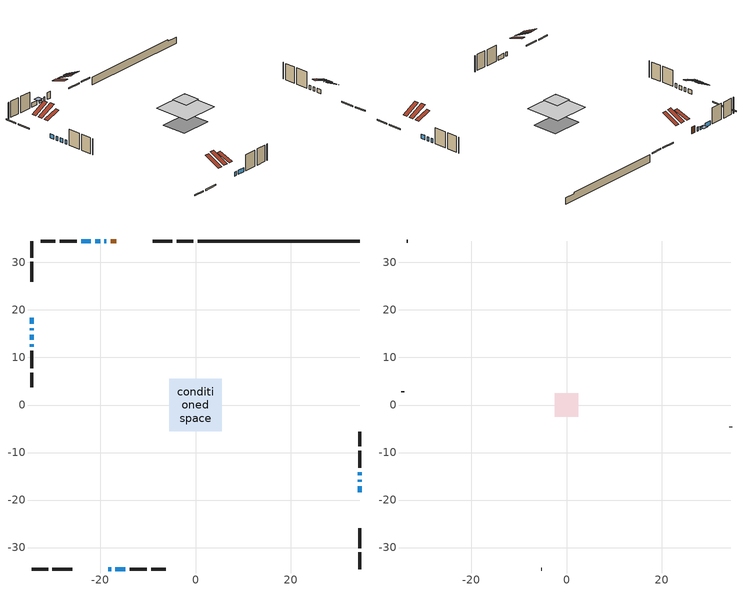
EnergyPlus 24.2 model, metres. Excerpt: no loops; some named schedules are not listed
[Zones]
conditioned space
 floor adiabatic (AdiabaticFloorConstruction): -5.51,-5.51 -5.51,5.51 5.51,5.51 5.51,-5.51 z3.1
 floor foundation (Slab1 construction): -4.71,-3.8 -4.71,3.8 4.71,3.8 4.71,-3.8 z-1.7
 wall outside (RimJoist1 construction): -0.47,34.5 -3.94,34.5 / -34.5,-34.5 -31.03,-34.5 / -34.5,34.5 -34.5,31.03 / 34.5,-34.5 34.5,-31.03 z0.66:0.96
 wall outside (RimJoist2 construction): -4.87,34.5 -9.04,34.5 / -30.1,-34.5 -25.93,-34.5 / -34.5,30.1 -34.5,25.93 / 34.5,-30.1 34.5,-25.93 z0.66:0.96
 wall outside (AdiabaticWallConstruction 1): -16.64,34.5 -17.82,34.5 z0.66:2.69
 wall outside (AdiabaticWallConstruction): -18.74,34.5 -19.16,34.5 / 34.5,-18.33 34.5,-17.07 / -34.5,18.33 -34.5,17.07 / 34.5,-16.15 34.5,-15.68 / -34.5,16.15 -34.5,15.68 / -18.33,-34.5 -17.77,-34.5 / -21.99,34.5 -24,34.5 / 34.5,-14.75 34.5,-14.12 / -16.85,-34.5 -14.75,-34.5 / -34.5,14.75 -34.5,13.7 / -34.5,12.78 -34.5,12.29 z0.66:1.88; -20.09,34.5 -21.06,34.5 z0.66:1.25
 wall outside (Wall1 construction): -24.93,34.5 -28.53,34.5 / -13.82,-34.5 -10.23,-34.5 / -34.5,11.36 -34.5,7.77 / 34.5,-13.19 34.5,-9.6 z0.66:5.54
 wall outside (Wall2 construction): -29.46,34.5 -32.51,34.5 / -9.3,-34.5 -6.24,-34.5 / -34.5,6.84 -34.5,3.78 / 34.5,-8.67 34.5,-5.61 z0.66:5.54
 wall foundation (FoundationWall1 construction): 0.46,34.5,-1.7 0.46,34.5,0.66 31.1,34.5,0.66 31.1,34.5,0.16 34.5,34.5,0.16 34.5,34.5,-1.7
 window (WindowConstruction 7): -18.74,34.5 -19.16,34.5 z0.66:1.88
 window (WindowConstruction 5): 34.5,-18.33 34.5,-17.07 z0.66:1.88
 window (WindowConstruction 6): -34.5,18.33 -34.5,17.07 z0.66:1.88
 window (WindowConstruction 9): -20.09,34.5 -21.06,34.5 z0.66:1.25
 window (WindowConstruction 10): 34.5,-16.14 34.5,-15.68 z0.66:1.88
 window (WindowConstruction 11): -34.5,16.14 -34.5,15.68 z0.66:1.88
 window (WindowConstruction 8): -18.33,-34.5 -17.77,-34.5 z0.66:1.88
 window (WindowConstruction): -21.99,34.5 -24,34.5 z0.66:1.88
 window (WindowConstruction 1): 34.5,-14.75 34.5,-14.12 z0.66:1.88
 window (WindowConstruction 2): -16.84,-34.5 -14.75,-34.5 z0.66:1.88
 window (WindowConstruction 3): -34.5,14.75 -34.5,13.7 z0.66:1.88
 window (WindowConstruction 4): -34.5,12.77 -34.5,12.29 z0.66:1.88
 door (Door): -16.64,34.5 -17.82,34.5 z0.66:2.69
 ceiling adiabatic (AdiabaticFloorConstruction): 5.51,-5.51 5.51,5.51 -5.51,5.51 -5.51,-5.51 z3.1
 roof outside (Roof2 construction): -13.59,34.5,5.54 -13.59,29.59,7.99 -12.22,29.59,7.99 -12.22,34.5,5.54; -21.38,-34.5,5.54 -21.38,-29.59,7.99 -22.76,-29.59,7.99 -22.76,-34.5,5.54; -34.5,21.38,5.54 -29.59,21.38,7.99 -29.59,22.76,7.99 -34.5,22.76,5.54; 34.5,-21.38,5.54 29.59,-21.38,7.99 29.59,-22.76,7.99 34.5,-22.76,5.54
attic - vented
 floor to conditioned space (Floor1 construction Reversed): -2.49,-2.49 -2.49,2.49 2.49,2.49 2.49,-2.49 z5.54
 floor to conditioned space (Floor2 construction Reversed): -2.33,-2.33 -2.33,2.33 2.33,2.33 2.33,-2.33 z5.54
 wall outside (Wall3 construction): -33.44,34.5 -33.58,34.5 / -5.31,-34.5 -5.18,-34.5 / -34.5,2.85 -34.5,2.72 / 34.5,-4.68 34.5,-4.55 z0.66:5.54
 roof outside (Roof1 construction): -11.29,34.5,5.54 -11.29,29.8,7.89 -9.97,29.8,7.89 -9.97,34.5,5.54; -23.69,-34.5,5.54 -23.69,-29.8,7.89 -25,-29.8,7.89 -25,-34.5,5.54; -34.5,23.69,5.54 -29.8,23.69,7.89 -29.8,25,7.89 -34.5,25,5.54; 34.5,-23.69,5.54 29.8,-23.69,7.89 29.8,-25,7.89 34.5,-25,5.54
 roof outside (Roof3 construction): -15.71,34.5,5.54 -15.71,29.97,7.05 -14.52,29.97,7.05 -14.52,34.5,5.54; -19.26,-34.5,5.54 -19.26,-29.97,7.05 -20.46,-29.97,7.05 -20.46,-34.5,5.54; -34.5,19.26,5.54 -29.97,19.26,7.05 -29.97,20.46,7.05 -34.5,20.46,5.54; 34.5,-19.26,5.54 29.97,-19.26,7.05 29.97,-20.46,7.05 34.5,-20.46,5.54
shading: -21.38,34.5 -19.77,34.5 -19.77,36.03 -21.38,36.03 z1.57
[Building]
Building 1: Terrain=Suburbs
[Site:Location]
Mont Joli AP_QC: Latitude {deg}=48.61; Longitude {deg}=-68.21; Time Zone {hr}=-5; Elevation {m}=52; Keep Site Location Information=Yes
[Site:GroundTemperature:Shallow]
-0.843868, -3.04892, -3.2255, -2.1791, 2.02165, 6.20283, 9.82768, 12.1239, 12.319, 10.4514, 6.91898, 2.86606
[Site:WaterMainsTemperature]
Calculation Method=Schedule; Temperature Schedule=mains temperature schedule
[Material] Roughness=Rough; Thermal Absorptance=0.9
Name | Thickness {m} | Conductivity {W/m-K} | Density {kg/m3} | Specific Heat {J/kg-K} | Solar Absorptance | Visible Absorptance
asphalt or fiberglass shingles | 0.00635 | 0.162714 | 1121.4 | 1465.45 | 0.4 | 0.4
ceiling loosefill ins | 0.254 | 0.0480833 | 16.02 | 1046.75 | 0.7 | 0.7
ceiling loosefill ins 1 | 0.0846667 | 0.0480833 | 16.02 | 1046.75 | 0.7 | 0.7
ceiling stud and cavity | 0.1397 | 0.168444 | 65.682 | 1177.47 | 0.7 | 0.7
ceiling stud and cavity 1 | 0.1397 | 0.0918254 | 65.682 | 1177.47 | 0.7 | 0.7
concrete 4.0 in. | 0.1016 | 1.803125 | 2242.8 | 837.4 | 0.7 | 0.7
concrete 8.0 in. | 0.2032 | 1.803125 | 2242.8 | 837.4 | 0.7 | 0.7
door material | 0.04445 | 0.0451087 | 512.64 | 1214.23 | 0.7 | 0.7
exterior vertical ins | 0.0274873 | 0.029427 | 32.04 | 1214.23 | 0.7 | 0.7
floor covering | 0.0127 | 0.0433444 | 54.468 | 1339.84 | 0.6 | 0.6
floor rigid ins; wall rigid ins 1 | 0.512978 | 0.029427 | 32.04 | 1214.23 | 0.7 | 0.7
floor stud and cavity | 0.1397 | 1.75129 | 37.0049 | 1207.88 | 0.7 | 0.7
furniture material conditioned space 1 | 0.1524 | 0.115458 | 640.8 | 1214.23 | 0.6 | 0.6
gypsum board | 0.0127 | 0.160291 | 801 | 837.4 | 0.6 | 0.6
gypsum board 1 | 0.0127 | 0.160291 | 801 | 837.4 | 0.7 | 0.7
osb sheathing 0.5 in. | 0.0127 | 0.115458 | 512.64 | 1214.23 | 0.7 | 0.7
osb sheathing 0.75 in. | 0.01905 | 0.115458 | 512.64 | 1214.23 | 0.7 | 0.7
osb sheathing 2.0 in. | 0.0508 | 0.115458 | 512.64 | 1214.23 | 0.7 | 0.7
rim joist rigid ins; roof rigid ins; wall rigid ins | 0.051816 | 0.029427 | 32.04 | 1214.23 | 0.7 | 0.7
rim joist stud and cavity | 0.0508 | 0.648972 | 50.32683 | 1063.81 | 0.6 | 0.6
rim joist stud and cavity 1 | 0.0508 | 0.0502106 | 125.044 | 1163.47 | 0.6 | 0.6
roof stud and cavity | 0.2032 | 0.190391 | 78.34581 | 1123.46 | 0.7 | 0.7
wall stud and cavity | 0.1397 | 0.121685 | 139.0536 | 1170.24 | 0.7 | 0.7
wall stud and cavity 1 | 0.1397 | 0.124551 | 139.0536 | 1170.24 | 0.7 | 0.7
wall stud and cavity 2 | 0.0889 | 6.1454 | 50.32683 | 1063.81 | 0.6 | 0.6
wall stud and cavity 3 | 0.0889 | 0.380278 | 52.3479 | 1209.89 | 0.7 | 0.7
wall stud and cavity 4 | 0.0889 | 0.391764 | 83.0341 | 1211.67 | 0.7 | 0.7
wood siding | 0.0254 | 0.102417 | 544.68 | 1172.36 | 0.4 | 0.4
wood siding 1 | 0.00254 | 0.102417 | 544.68 | 1172.36 | 0.4 | 0.4
wood siding 2; wood siding 3; wood siding 4 | 0.0254 | 0.102417 | 544.68 | 1172.36 | 0.7 | 0.7
[WindowMaterial:SimpleGlazingSystem]
Name | U-Factor {W/m2-K} | Solar Heat Gain Coefficient
WindowMaterial | 1.78062 | 0.38
WindowMaterial 1 | 2.97187 | 0.55
WindowMaterial 2 | 2.94631 | 0.59
WindowMaterial 3 | 2.99003 | 0.51
WindowMaterial 4 | 6.76988 | 0.73
WindowMaterial 5 | 6.72446 | 0.74
WindowMaterial 6 | 3.03659 | 0.46
[Construction]
AdiabaticFloorConstruction: floor stud and cavity, floor rigid ins, osb sheathing 0.75 in., floor covering
AdiabaticWallConstruction: wood siding 3, wall rigid ins 1, wall stud and cavity 3, gypsum board
AdiabaticWallConstruction 1: wood siding 4, wall rigid ins 1, wall stud and cavity 3, gypsum board
Door: door material
Floor1 construction Reversed: gypsum board, ceiling stud and cavity, ceiling loosefill ins
Floor2 construction Reversed: gypsum board, ceiling stud and cavity 1, ceiling loosefill ins 1
FoundationWall1 construction: concrete 8.0 in., gypsum board 1
furniture construction conditioned space 1: furniture material conditioned space 1
PartitionWallConstruction: gypsum board, wall stud and cavity 4, gypsum board
RimJoist1 construction: wood siding 2, rim joist stud and cavity
RimJoist2 construction: wood siding 2, rim joist rigid ins, osb sheathing 2.0 in., rim joist stud and cavity 1
Roof1 construction; Roof3 construction: asphalt or fiberglass shingles
Roof2 construction: asphalt or fiberglass shingles, roof rigid ins, osb sheathing 0.75 in., roof stud and cavity, gypsum board
Slab1 construction: concrete 4.0 in.
Wall1 construction: wood siding, wall rigid ins, osb sheathing 0.5 in., wall stud and cavity, gypsum board
Wall2 construction: wood siding, wall rigid ins, osb sheathing 0.5 in., wall stud and cavity 1, gypsum board
Wall3 construction: wood siding 1, wall stud and cavity 2
WindowConstruction: WindowMaterial
WindowConstruction 1; WindowConstruction 5; WindowConstruction 6: WindowMaterial 1
WindowConstruction 10; WindowConstruction 11; WindowConstruction 9: WindowMaterial 6
WindowConstruction 2; WindowConstruction 3: WindowMaterial 2
WindowConstruction 4: WindowMaterial 3
WindowConstruction 7: WindowMaterial 4
WindowConstruction 8: WindowMaterial 5
[Zone] Multiplier=1; Part of Total Floor Area=Yes
Name | Volume {m3}
attic - vented | 20.2934
conditioned space | 450.4
[Space]
Name | Zone | Volume {m3}
attic - vented 1 | attic - vented | 20.2934
conditioned space 1 | conditioned space | 450.4
[ZoneInfiltration:EffectiveLeakageArea]
infil attic - vented 1: Zone or Space=attic - vented 1; Schedule=Always On Discrete; Effective Air Leakage Area {cm2}=1615.65; Stack Coefficient=0.000502812; Wind Coefficient=1.51504e-05
[ZoneMixing]
whole house fan mix: Zone or Space=attic - vented; Schedule=Always On Continuous; Design Flow Rate Calculation Method=Flow/Zone; Design Flow Rate {m3/s}=0; Source Zone or Space=conditioned space
[SurfaceProperty:ExposedFoundationPerimeter]
Slab1: Exposed Perimeter Calculation Method=TotalExposedPerimeter; Total Exposed Perimeter {m}=34.046
[InternalMass] Zone or ZoneList=conditioned space; Space or SpaceList=conditioned space 1
Name | Construction | Surface Area {m2}
furniture mass conditioned space 1 | furniture construction conditioned space 1 | 77.2442
partition wall mass | PartitionWallConstruction | 193.11
[Lights]
interior lighting: Zone or ZoneList or Space or SpaceList=conditioned space 1; Schedule=interior lighting schedule; Design Level Calculation Method=LightingLevel; Lighting Level {W}=343.2; Return Air Fraction=0; Fraction Radiant=0.6; Fraction Visible=0.2; Fraction Replaceable=1
[People]
occupants: Zone or ZoneList or Space or SpaceList=conditioned space 1; Number of People Schedule=occupants schedule; Number of People Calculation Method=People; Number of People=3; Fraction Radiant=0.314171; Sensible Heat Fraction=0.56303; Activity Level Schedule=occupants activity schedule; Carbon Dioxide Generation Rate {m3/s-W}=0; Enable ASHRAE 55 Comfort Warnings=No; Mean Radiant Temperature Calculation Type=EnclosureAveraged
[ElectricEquipment] Zone or ZoneList or Space or SpaceList=conditioned space 1; Design Level Calculation Method=EquipmentLevel
Name | Schedule | Design Level {W} | Fraction Latent | Fraction Radiant | Fraction Lost
clothes dryer | clothes dryer schedule | 140.772 | 0.015 | 0.081 | 0.85
clothes washer | clothes washer schedule | 32.1985 | 0.03 | 0.162 | 0.7
cooking range | cooking range schedule | 215.147 | 0.08 | 0.432 | 0.2
dishwasher | dishwasher schedule | 66.8632 | 0.3 | 0.18 | 0.4
fridge | fridge schedule | 72.9452 | 0 | 0.6 | 0
mech vent bath fan 0 | mech vent bath fan 0 schedule | 1.8 | 0 | 0 | 1
mech vent house fan | mech vent house fan schedule | 0 | 0 | 0 | 1
mech vent house fan cfis | mech vent house fan cfis schedule | 0 | 0 | 0 | 0
mech vent range fan 0 | mech vent range fan 0 schedule | 2.7 | 0 | 0 | 1
misc plug loads | misc plug loads schedule | 494.7 | 0.045 | 0.513 | 0.1
whole house fan | Always On Discrete | 0 | 0 | 0 | 1
[OtherEquipment] Zone or ZoneList or Space or SpaceList=conditioned space 1; Design Level Calculation Method=EquipmentLevel
Name | Fuel Type | Schedule | Design Level {W} | Fraction Latent | Fraction Radiant | Fraction Lost
clothes dryer 1 | Electricity | clothes dryer schedule | 0 | 0.015 | 0.081 | 0.85
cooking range 1 | Electricity | cooking range schedule | 0 | 0.08 | 0.432 | 0.2
general water use latent | None | general water use schedule | 62.594 | 1 | 0 | 0
general water use sensible | None | general water use schedule | -61.6891 | 0 | 0.6 | 0
mech vent house fan latent load | None | Always On Discrete | 0 | 1 | 0 | 0
mech vent house fan sensible load | None | Always On Discrete | 0 | 0 | 0 | 0
water heater energy adjustment1 | Electricity | Always On Discrete | 0.01 | 0 | 0 | 1
[ZoneInfiltration:DesignFlowRate] Zone or ZoneList or Space or SpaceList=conditioned space 1; Schedule=Always On Discrete; Design Flow Rate Calculation Method=Flow/Zone; Design Flow Rate {m3/s}=0
infil flow; natural vent flow; whole house fan flow
[ZoneControl:Thermostat]
conditioned space Thermostat: Zone or ZoneList=conditioned space; Control Type Schedule=conditioned space Thermostat Schedule; Control 1=conditioned space temperature setpoint; Temperature Difference Between Cutout And Setpoint {deltaC}=0
[ZoneHVAC:Baseboard:Convective:Electric]
electric baseboard: Availability Schedule=Always On Discrete; Heating Design Capacity {W}=8360.15; Efficiency=1
[AirLoopHVAC:UnitarySystem]
unit heater unitary system: Control Type=Load; Controlling Zone or Thermostat Location=conditioned space; Dehumidification Control Type=None; Availability Schedule=Always On Discrete; Supply Fan=unit heater supply fan; Fan Placement=BlowThrough; Supply Air Fan Operating Mode Schedule=unit heater auto fan schedule; Heating Coil=unit heater htg coil; DX Heating Coil Sizing Ratio=1; Use DOAS DX Cooling Coil=No; Minimum Supply Air Temperature {C}=2; Latent Load Control=SensibleOnlyLoadControl; Cooling Supply Air Flow Rate Method=None; Heating Supply Air Flow Rate Method=SupplyAirFlowRate; Heating Supply Air Flow Rate {m3/s}=0.00141584; No Load Supply Air Flow Rate Method=SupplyAirFlowRate; No Load Supply Air Flow Rate {m3/s}=0; No Load Supply Air Flow Rate Control Set To Low Speed=Yes; Maximum Supply Air Temperature {C}=48.8889; Maximum Outdoor Dry-Bulb Temperature for Supplemental Heater Operation {C}=21; Ancillary On-Cycle Electric Power {W}=0; Ancillary Off-Cycle Electric Power {W}=0
[Fan:SystemModel]
unit heater supply fan: Availability Schedule=Always On Discrete; Design Maximum Air Flow Rate {m3/s}=0.00141584; Speed Control Method=Discrete; Electric Power Minimum Flow Rate Fraction=0.2; Design Pressure Rise {Pa}=500; Motor Efficiency=1; Motor In Air Stream Fraction=1; Design Electric Power Consumption {W}=Autosize; Design Power Sizing Method=PowerPerFlow; Electric Power Per Unit Flow Rate {W/(m3/s)}=28251.7; Electric Power Per Unit Flow Rate Per Unit Pressure {W/((m3/s)-Pa)}=1.66667; Fan Total Efficiency=0.7; Motor Loss Radiative Fraction=0; Number of Speeds=1; Speed Flow Fraction 1=1; Speed Electric Power Fraction 1=1
[Coil:Heating:Fuel]
unit heater htg coil: Availability Schedule=Always On Discrete; Fuel Type=OtherFuel2; Burner Efficiency=0.3; Nominal Capacity {W}=0.293071; On Cycle Parasitic Electric Load {W}=0; Off Cycle Parasitic Fuel Load {W}=0
[Zone equipment]
conditioned space: electric baseboard, unit heater unitary system
[Foundation:Kiva]
Foundation Kiva 1: Initial Indoor Air Temperature {C}=18; Wall Height Above Grade {m}=0.660014; Wall Depth Below Slab {m}=0.2032; Custom Block Material Name 1=exterior vertical ins; Custom Block Depth 1 {m}=2.36001; Custom Block X Position 1 {m}=0.2159; Custom Block Z Position 1 {m}=0
[Foundation:Kiva:Settings]
Soil Conductivity {W/m-K}=0.849921; Soil Density {kg/m3}=1842.3; Soil Specific Heat {J/kg-K}=418.7; Ground Solar Absorptivity=0.9; Ground Thermal Absorptivity=0.9; Ground Surface Roughness {m}=0.03; Far-Field Width {m}=40; Deep-Ground Boundary Condition=ZeroFlux; Deep-Ground Depth {m}=40; Minimum Cell Dimension {m}=0.2; Maximum Cell Growth Coefficient=3; Simulation Timestep=Timestep
[Exterior:Lights]
exterior lighting: Schedule=exterior lighting schedule; Design Level {W}=75.6
[EnergyManagementSystem:GlobalVariable]
infil_program_Qfan
infil_program_Qinf
natural_vent_program_Qnv
natural_vent_program_Qwhf
[EnergyManagementSystem:Sensor]
Name | Output:Variable or Output:Meter Index Key | Output:Variable or Output:Meter
airflow_gain | infil flow | Infiltration Sensible Heat Gain Energy
airflow_gain_1 | natural vent flow | Infiltration Sensible Heat Gain Energy
airflow_gain_2 | whole house fan flow | Infiltration Sensible Heat Gain Energy
airflow_loss | infil flow | Infiltration Sensible Heat Loss Energy
airflow_loss_1 | natural vent flow | Infiltration Sensible Heat Loss Energy
airflow_loss_2 | whole house fan flow | Infiltration Sensible Heat Loss Energy
clg_load_cond |  | Cooling:EnergyTransfer:Zone:CONDITIONED SPACE
clg_sp_s; clg_sp_s_1 | cooling setpoint | Schedule Value
clothes_dryer_exhaust_0_sch_s | clothes dryer exhaust 0 schedule | Schedule Value
conditioned_space_clg_unmet_s | conditioned space | Zone Cooling Setpoint Not Met Time
conditioned_space_htg_unmet_s | conditioned space | Zone Heating Setpoint Not Met Time
cool_season | cooling season schedule | Schedule Value
fridge_tin_s | conditioned space | Zone Mean Air Temperature
htg_load_cond |  | Heating:EnergyTransfer:Zone:CONDITIONED SPACE
htg_sp_s; htg_sp_s_1 | heating setpoint | Schedule Value
ig_ee_conv | clothes dryer | Electric Equipment Convective Heating Energy
ig_ee_conv_2 | cooking range | Electric Equipment Convective Heating Energy
ig_ee_conv_4 | fridge | Electric Equipment Convective Heating Energy
ig_ee_conv_5 | misc plug loads | Electric Equipment Convective Heating Energy
ig_ee_conv_6 | whole house fan | Electric Equipment Convective Heating Energy
ig_ee_rad | clothes dryer | Electric Equipment Radiant Heating Energy
ig_ee_rad_2 | cooking range | Electric Equipment Radiant Heating Energy
ig_ee_rad_4 | fridge | Electric Equipment Radiant Heating Energy
ig_ee_rad_5 | misc plug loads | Electric Equipment Radiant Heating Energy
ig_ee_rad_6 | whole house fan | Electric Equipment Radiant Heating Energy
ig_lgt_conv | interior lighting | Lights Convective Heating Energy
ig_lgt_rad | interior lighting | Lights Radiant Heating Energy
ig_lgt_vis | interior lighting | Lights Visible Radiation Heating Energy
ig_oe_conv | clothes dryer 1 | Other Equipment Convective Heating Energy
ig_oe_conv_1 | cooking range 1 | Other Equipment Convective Heating Energy
ig_oe_conv_2 | general water use latent | Other Equipment Convective Heating Energy
ig_oe_conv_3 | general water use sensible | Other Equipment Convective Heating Energy
ig_oe_conv_4 | water heater energy adjustment1 | Other Equipment Convective Heating Energy
ig_oe_rad | clothes dryer 1 | Other Equipment Radiant Heating Energy
ig_oe_rad_1 | cooking range 1 | Other Equipment Radiant Heating Energy
ig_oe_rad_2 | general water use latent | Other Equipment Radiant Heating Energy
ig_oe_rad_3 | general water use sensible | Other Equipment Radiant Heating Energy
ig_oe_rad_4 | water heater energy adjustment1 | Other Equipment Radiant Heating Energy
ig_ppl_conv | occupants | People Convective Heating Energy
ig_ppl_rad | occupants | People Radiant Heating Energy
im_conv | furniture mass conditioned space 1 | Surface Inside Face Convection Heat Gain Energy
im_conv_1 | partition wall mass | Surface Inside Face Convection Heat Gain Energy
im_ig | furniture mass conditioned space 1 | Surface Inside Face Internal Gains Radiation Heat Gain Energy
im_ig_1 | partition wall mass | Surface Inside Face Internal Gains Radiation Heat Gain Energy
im_lgt | furniture mass conditioned space 1 | Surface Inside Face Lights Radiation Heat Gain Energy
im_lgt_1 | partition wall mass | Surface Inside Face Lights Radiation Heat Gain Energy
im_sol | furniture mass conditioned space 1 | Surface Inside Face Solar Radiation Heat Gain Energy
im_sol_1 | partition wall mass | Surface Inside Face Solar Radiation Heat Gain Energy
im_surf | furniture mass conditioned space 1 | Surface Inside Face Net Surface Thermal Radiation Heat Gain Energy
im_surf_1 | partition wall mass | Surface Inside Face Net Surface Thermal Radiation Heat Gain Energy
mech_vent_bath_fan_0_sch_s | mech vent bath fan 0 schedule | Schedule Value
mech_vent_range_fan_0_sch_s | mech vent range fan 0 schedule | Schedule Value
mv_conv | mech vent bath fan 0 | Electric Equipment Convective Heating Energy
mv_conv_1 | mech vent house fan | Electric Equipment Convective Heating Energy
mv_conv_2 | mech vent house fan cfis | Electric Equipment Convective Heating Energy
mv_conv_3 | mech vent range fan 0 | Electric Equipment Convective Heating Energy
mv_conv_4 | mech vent house fan latent load | Other Equipment Convective Heating Energy
mv_conv_5 | mech vent house fan sensible load | Other Equipment Convective Heating Energy
mv_rad | mech vent bath fan 0 | Electric Equipment Radiant Heating Energy
mv_rad_1 | mech vent house fan | Electric Equipment Radiant Heating Energy
mv_rad_2 | mech vent house fan cfis | Electric Equipment Radiant Heating Energy
mv_rad_3 | mech vent range fan 0 | Electric Equipment Radiant Heating Energy
mv_rad_4 | mech vent house fan latent load | Other Equipment Radiant Heating Energy
mv_rad_5 | mech vent house fan sensible load | Other Equipment Radiant Heating Energy
natural_vent_s | natural vent schedule | Schedule Value
out_pb_s |  | Site Outdoor Air Barometric Pressure
out_wt_s |  | Site Outdoor Air Humidity Ratio
site_vw_s |  | Site Wind Speed
ss_back_out | Window1 | Surface Window Shortwave from Zone Back Out Window Heat Transfer Rate
ss_back_out_1 | Window10 | Surface Window Shortwave from Zone Back Out Window Heat Transfer Rate
ss_back_out_10 | Window8 | Surface Window Shortwave from Zone Back Out Window Heat Transfer Rate
ss_back_out_11 | Window9 | Surface Window Shortwave from Zone Back Out Window Heat Transfer Rate
ss_back_out_2 | Window12 | Surface Window Shortwave from Zone Back Out Window Heat Transfer Rate
ss_back_out_3 | Window14 | Surface Window Shortwave from Zone Back Out Window Heat Transfer Rate
ss_back_out_4 | Window15 | Surface Window Shortwave from Zone Back Out Window Heat Transfer Rate
ss_back_out_5 | Window16 | Surface Window Shortwave from Zone Back Out Window Heat Transfer Rate
ss_back_out_6 | Window2 | Surface Window Shortwave from Zone Back Out Window Heat Transfer Rate
ss_back_out_7 | Window3 | Surface Window Shortwave from Zone Back Out Window Heat Transfer Rate
ss_back_out_8 | Window5 | Surface Window Shortwave from Zone Back Out Window Heat Transfer Rate
ss_back_out_9 | Window6 | Surface Window Shortwave from Zone Back Out Window Heat Transfer Rate
ss_conv | Door1 | Surface Inside Face Convection Heat Gain Energy
ss_conv_1 | Window1 | Surface Inside Face Convection Heat Gain Energy
ss_conv_10 | Window6 | Surface Inside Face Convection Heat Gain Energy
ss_conv_11 | Window8 | Surface Inside Face Convection Heat Gain Energy
ss_conv_12 | Window9 | Surface Inside Face Convection Heat Gain Energy
ss_conv_2 | Window10 | Surface Inside Face Convection Heat Gain Energy
ss_conv_3 | Window12 | Surface Inside Face Convection Heat Gain Energy
ss_conv_4 | Window14 | Surface Inside Face Convection Heat Gain Energy
ss_conv_5 | Window15 | Surface Inside Face Convection Heat Gain Energy
ss_conv_6 | Window16 | Surface Inside Face Convection Heat Gain Energy
ss_conv_7 | Window2 | Surface Inside Face Convection Heat Gain Energy
ss_conv_8 | Window3 | Surface Inside Face Convection Heat Gain Energy
ss_conv_9 | Window5 | Surface Inside Face Convection Heat Gain Energy
ss_ig | Door1 | Surface Inside Face Internal Gains Radiation Heat Gain Energy
ss_ig_1 | Window1 | Surface Inside Face Internal Gains Radiation Heat Gain Energy
ss_ig_10 | Window6 | Surface Inside Face Internal Gains Radiation Heat Gain Energy
ss_ig_11 | Window8 | Surface Inside Face Internal Gains Radiation Heat Gain Energy
ss_ig_12 | Window9 | Surface Inside Face Internal Gains Radiation Heat Gain Energy
ss_ig_2 | Window10 | Surface Inside Face Internal Gains Radiation Heat Gain Energy
ss_ig_3 | Window12 | Surface Inside Face Internal Gains Radiation Heat Gain Energy
ss_ig_4 | Window14 | Surface Inside Face Internal Gains Radiation Heat Gain Energy
ss_ig_5 | Window15 | Surface Inside Face Internal Gains Radiation Heat Gain Energy
ss_ig_6 | Window16 | Surface Inside Face Internal Gains Radiation Heat Gain Energy
ss_ig_7 | Window2 | Surface Inside Face Internal Gains Radiation Heat Gain Energy
ss_ig_8 | Window3 | Surface Inside Face Internal Gains Radiation Heat Gain Energy
ss_ig_9 | Window5 | Surface Inside Face Internal Gains Radiation Heat Gain Energy
ss_lgt | Door1 | Surface Inside Face Lights Radiation Heat Gain Energy
ss_sol | Door1 | Surface Inside Face Solar Radiation Heat Gain Energy
ss_surf | Door1 | Surface Inside Face Net Surface Thermal Radiation Heat Gain Energy
ss_surf_1 | Window1 | Surface Inside Face Net Surface Thermal Radiation Heat Gain Energy
ss_surf_10 | Window6 | Surface Inside Face Net Surface Thermal Radiation Heat Gain Energy
ss_surf_11 | Window8 | Surface Inside Face Net Surface Thermal Radiation Heat Gain Energy
ss_surf_12 | Window9 | Surface Inside Face Net Surface Thermal Radiation Heat Gain Energy
ss_surf_2 | Window10 | Surface Inside Face Net Surface Thermal Radiation Heat Gain Energy
ss_surf_3 | Window12 | Surface Inside Face Net Surface Thermal Radiation Heat Gain Energy
